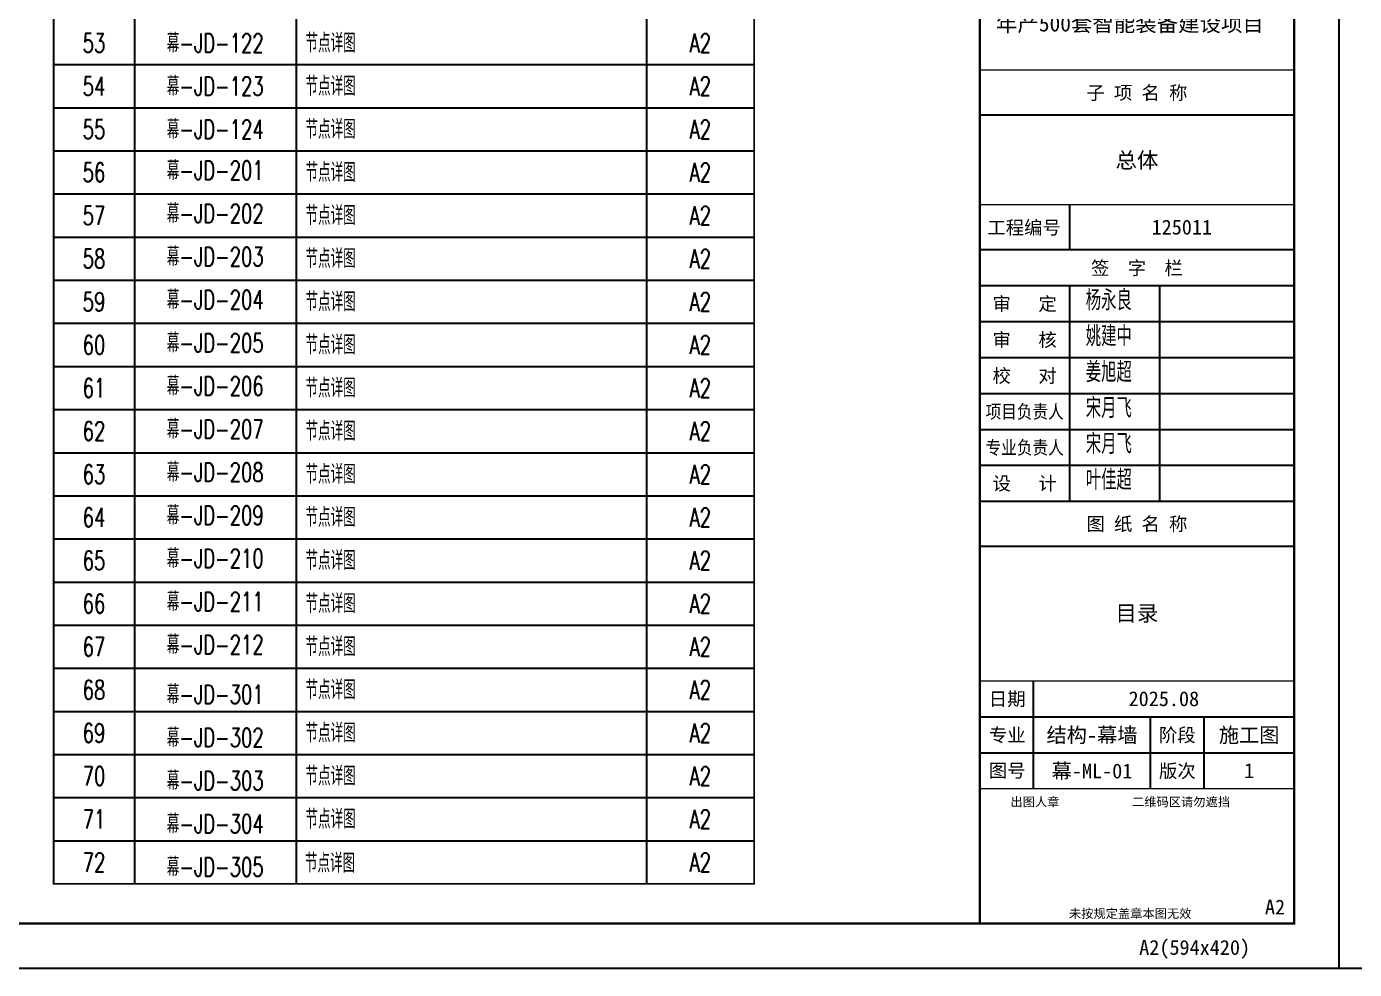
# Model space of a CAD drawing. Extents: x -91868 to -28956, y -158945 to -114385.
# Drawn here: x -90971.8 to -90676.2, y -158944.7 to -158734.8 of the extents above; entities that cross this region are included whole.
import ezdxf
from ezdxf.enums import TextEntityAlignment as Align

# ---------------------------------------------------------------- set-up
doc = ezdxf.new("R2010")
doc.units = 0
for name, color, linetype in [('0-cxFrame', 155, 'Continuous'), ('3符号', 173, 'Continuous'), ('qianming', 155, 'Continuous')]:
    doc.layers.add(name, color=color, linetype=linetype)
doc.layers.add('0-cxText', color=131, linetype='Continuous', lineweight=25)
doc.styles.add('BZHZ', font='bzxw', dxfattribs={"width": 0.8, "bigfont": 'bzhz'})
doc.styles.add('cx_biaoti', font='')
doc.styles.add('cx_tuming', font='simhei.ttf')
doc.styles.add('cx_tuqian1', font='')
doc.styles.add('DHTEXT-1', font='ROMANS.shx', dxfattribs={"width": 0.7, "bigfont": 'CHINESE.shx'})
doc.styles.add('黑体', font='simhei.ttf', dxfattribs={"height": 12})
doc.styles.get('cx_biaoti').set_extended_font_data('SimSun')
doc.styles.get('cx_tuqian1').set_extended_font_data('SimSun')

# ---------------------------------------------------------------- blocks, each defined once
blk = doc.blocks.new('zjcx_lan_qianzi(Dragon)')
for p, q in [((-7000, 4800), (0, 4800)), ((-5000, 4800), (-5000, 0)), ((-3000, 4800), (-3000, 0)), ((-7000, 4000), (0, 4000)), ((-7000, 3200), (0, 3200)), ((-7000, 2400), (0, 2400)), ((-7000, 1600), (0, 1600)), ((-7000, 800), (0, 800))]:
    blk.add_line(p, q)
at = {"const_width": 30}
blk.add_lwpolyline([(-7000, 5600), (0, 5600)], dxfattribs=at)
blk.add_lwpolyline([(-7000, 5600), (0, 5600), (0, 0), (-7000, 0)], close=True, dxfattribs=at)
at = {"style": 'cx_biaoti'}
for s, p in [('签  字  栏', (-3500, 5200)), ('审   定', (-6000, 4400)), ('审   核', (-6000, 3600)), ('校   对', (-6000, 2800)), ('设   计', (-6000, 400))]:
    blk.add_text(s, height=300, dxfattribs=at).set_placement(p, align=Align.MIDDLE)
at = {"style": 'cx_biaoti', "width": 0.85}
for s, p in [('项目负责人', (-6000, 2000)), ('专业负责人', (-6000, 1200))]:
    blk.add_text(s, height=300, dxfattribs=at).set_placement(p, align=Align.MIDDLE)
blk = doc.blocks.new('T-签字(Dragon)')
at = {"layer": '0-cxFrame'}
blk.add_blockref('zjcx_lan_qianzi(Dragon)', (0, 0), dxfattribs=at)
at = {"layer": 'qianming', "style": 'BZHZ', "width": 0.8}
for s, p in [('杨永良', (-4126, 4500)), ('姚建中', (-4126, 3700)), ('姜旭超', (-4126, 2900)), ('宋月飞', (-4126, 2100)), ('宋月飞', (-4126, 1300)), ('叶佳超', (-4126, 500))]:
    blk.add_text(s, height=450, dxfattribs=at).set_placement(p, align=Align.MIDDLE)
blk = doc.blocks.new('zjcx_lan_tuming(Dragon)')
for p, q in [((-7000, 8400), (0, 8400)), ((-5800, 3000), (-5800, 5400)), ((-7000, 4600), (0, 4600)), ((-3200, 3000), (-3200, 4600)), ((-2000, 3000), (-2000, 4600)), ((-7000, 3800), (0, 3800))]:
    blk.add_line(p, q)
at = {"const_width": 30}
for points in [[(-7000, 9400), (0, 9400)], [(-7000, 5400), (0, 5400)], [(-7000, 3000), (0, 3000)], [(-7000, 0), (0, 0)]]:
    blk.add_lwpolyline(points, dxfattribs=at)
blk.add_lwpolyline([(-7000, 9400), (0, 9400), (0, 0), (-7000, 0)], close=True)
at = {"style": 'cx_biaoti'}
for s, p in [('图 纸 名 称', (-3500, 8900)), ('日期', (-6388, 5000)), ('专业', (-6388, 4200)), ('阶段', (-2600, 4200)), ('图号', (-6388, 3400)), ('版次', (-2600, 3400))]:
    blk.add_text(s, height=300, dxfattribs=at).set_placement(p, align=Align.MIDDLE)
for s, p in [('出图人章', (-6316, 2607)), ('二维码区请勿遮挡', (-3609, 2607)), ('未按规定盖章本图无效', (-5013, 120))]:
    blk.add_text(s, height=200, dxfattribs=at).set_placement(p)
blk = doc.blocks.new('T-图签(Dragon)')
blk.add_blockref('zjcx_lan_tuming(Dragon)', (0, 0))
at = {"color": 3, "style": 'cx_biaoti'}
for s, p in [('2025.08', (-2900, 5000)), ('结构-幕墙', (-4500, 4200)), ('施工图', (-1000, 4200))]:
    blk.add_text(s, height=330, dxfattribs=at).set_placement(p, align=Align.MIDDLE)
blk = doc.blocks.new('zjcx_lan_xiangmu(Dragon)')
for p, q in [((-7000, 9000), (0, 9000)), ((-7000, 6000), (0, 6000)), ((-7000, 3000), (0, 3000)), ((-5000, 1000), (-5000, 0))]:
    blk.add_line(p, q)
at = {"const_width": 30}
for points in [[(-7000, 10000), (0, 10000)], [(-7000, 7000), (0, 7000)], [(-7000, 7000), (0, 7000)], [(-7000, 4000), (0, 4000)], [(-7000, 4000), (0, 4000)], [(-7000, 1000), (0, 1000)], [(-7000, 0), (0, 0)]]:
    blk.add_lwpolyline(points, dxfattribs=at)
blk.add_lwpolyline([(-7000, 10000), (0, 10000), (0, 0), (-7000, 0)], close=True)
at = {"style": 'cx_biaoti'}
for s, p in [('建 设 单 位', (-3500, 9500)), ('项 目 名 称', (-3500, 6500)), ('子 项 名 称', (-3500, 3500)), ('工程编号', (-6013, 500))]:
    blk.add_text(s, height=300, dxfattribs=at).set_placement(p, align=Align.MIDDLE)
blk = doc.blocks.new('T-项目(Dragon)')
blk.add_blockref('zjcx_lan_xiangmu(Dragon)', (0, 0))
at = {"color": 3, "style": 'cx_tuming'}
for s, height, p in [('嘉兴世赫建达智能装备有限公司', 330, (-6816, 7901)), ('年产500套智能装备建设项目 ', 350, (-6638, 4859))]:
    blk.add_text(s, height=height, dxfattribs=at).set_placement(p)
blk = doc.blocks.new('zjcx_T2(Dragon)')
at = {"layer": '0-cxFrame', "const_width": 50}
blk.add_lwpolyline([(-7000, 40000), (0, 40000), (0, 0), (-7000, 0)], close=True, dxfattribs=at)
at = {"layer": '0-cxFrame'}
for name, p in [('T-项目(Dragon)', (0, 15000)), ('T-签字(Dragon)', (0, 9400)), ('T-图签(Dragon)', (0, 0))]:
    blk.add_blockref(name, p, dxfattribs=at)
blk = doc.blocks.new('TK22.A2 L(Dragon)')
at = {"layer": '0-cxFrame', "color": 7, "const_width": 0.5}
blk.add_lwpolyline([(0, 0), (-594, 0), (-594, 420), (0, 420)], close=True, dxfattribs=at)
at = {"layer": '0-cxFrame', "const_width": 0.5}
for points in [[(-80, 10), (-574, 10), (-574, 410), (-80, 410)], [(-10, 10), (-80, 10), (-80, 410), (-10, 410)]]:
    blk.add_lwpolyline(points, close=True, dxfattribs=at)
at = {"layer": '0-cxFrame', "xscale": 0.01, "yscale": 0.01, "zscale": 0.01}
blk.add_blockref('zjcx_T2(Dragon)', (-10, 10), dxfattribs=at)
at = {"style": '黑体', "flags": 4}
blk.add_attdef('图幅', text='', height=3.3, dxfattribs=at).set_placement((-40, 3), align=Align.RIGHT)
at = {"layer": '0-cxFrame', "style": '黑体'}
blk.add_text('(594x420)', height=3.3, dxfattribs=at).set_placement((-40, 3))
at = {"layer": '0-cxText', "flags": 4}
for tag, height, style, p in [('建设单位', 3.5, 'cx_tuming', (-45, 240)), ('项目名称', 3.5, 'cx_tuming', (-45, 210)), ('子项名称', 3.5, 'cx_tuming', (-45, 180)), ('工程编号', 3.3, 'cx_tuqian1', (-35, 165)), ('图名1', 3.5, 'cx_tuming', (-45, 87)), ('图名2', 3.5, 'cx_tuming', (-45, 79)), ('图名3', 3.5, 'cx_tuming', (-45, 71)), ('出图日期', 3.3, 'cx_tuqian1', (-39, 60)), ('专业', 3.3, 'cx_tuqian1', (-55, 52)), ('图号', 3.3, 'cx_tuqian1', (-55, 44)), ('版次', 3.3, 'cx_tuqian1', (-20, 44))]:
    blk.add_attdef(tag, text='', height=height, dxfattribs=dict(at, style=style)).set_placement(p, align=Align.MIDDLE)
at = {"layer": 'Defpoints', "color": 6, "flags": 4}
for tag, height, style, p in [('tufu', 3.3, '黑体', (-12, 12)), ('dwfname', 4, 'cx_tuqian1', (-80, 3))]:
    blk.add_attdef(tag, text='', height=height, dxfattribs=dict(at, style=style)).set_placement(p, align=Align.RIGHT)

msp = doc.modelspace()

# ---------------------------------------------------------------- linework, layer by layer
at = {"layer": '3符号', "color": 4, "ltscale": 50}
for p, q in [((-90947.82, -158580.06), (-90947.82, -158925.66)), ((-90911.82, -158580.06), (-90911.82, -158925.66)), ((-90833.82, -158580.06), (-90833.82, -158925.66)), ((-90965.82, -158743.26), (-90809.82, -158743.26)), ((-90965.82, -158752.86), (-90809.82, -158752.86)), ((-90965.82, -158762.46), (-90809.82, -158762.46)), ((-90965.82, -158772.06), (-90809.82, -158772.06)), ((-90965.82, -158781.66), (-90809.82, -158781.66)), ((-90965.82, -158791.26), (-90809.82, -158791.26)), ((-90965.82, -158800.86), (-90809.82, -158800.86)), ((-90965.82, -158810.46), (-90809.82, -158810.46)), ((-90965.82, -158820.06), (-90809.82, -158820.06)), ((-90965.82, -158829.66), (-90809.82, -158829.66)), ((-90965.82, -158839.26), (-90809.82, -158839.26)), ((-90965.82, -158848.86), (-90809.82, -158848.86)), ((-90965.82, -158858.46), (-90809.82, -158858.46)), ((-90965.82, -158868.06), (-90809.82, -158868.06)), ((-90965.82, -158877.66), (-90809.82, -158877.66)), ((-90965.82, -158887.26), (-90809.82, -158887.26)), ((-90965.82, -158896.86), (-90809.82, -158896.86)), ((-90965.82, -158906.46), (-90809.82, -158906.46)), ((-90965.82, -158916.06), (-90809.82, -158916.06))]:
    msp.add_line(p, q, dxfattribs=at)
at = {"layer": '3符号', "color": 2, "const_width": 0.42}
msp.add_lwpolyline([(-90965.82, -158580.06), (-90809.82, -158580.06), (-90809.82, -158925.66), (-90965.82, -158925.66)], close=True, dxfattribs=at)

# ---------------------------------------------------------------- block references
at = {"layer": '0-cxFrame'}
ref = msp.add_blockref('TK22.A2 L(Dragon)', (-90679.59, -158944.47), dxfattribs=at)
ref.add_attrib('子项名称', '总体', dxfattribs={"layer": '0-cxText', "height": 3.5, "style": 'cx_tuming'}).set_placement((-90724.59, -158764.47), align=Align.MIDDLE)
ref.add_attrib('图名2', '目录', dxfattribs={"layer": '0-cxText', "height": 3.5, "style": 'cx_tuming'}).set_placement((-90724.59, -158865.47), align=Align.MIDDLE)
ref.add_attrib('工程编号', '125011', dxfattribs={"layer": '0-cxText', "height": 3.3, "style": 'cx_tuqian1'}).set_placement((-90714.59, -158779.47), align=Align.MIDDLE)
ref.add_attrib('图号', '幕-ML-01', dxfattribs={"layer": '0-cxText', "height": 3.3, "style": 'cx_tuqian1'}).set_placement((-90734.59, -158900.47), align=Align.MIDDLE)
ref.add_attrib('版次', '1', dxfattribs={"layer": '0-cxText', "height": 3.3, "style": 'cx_tuqian1'}).set_placement((-90699.59, -158900.47), align=Align.MIDDLE)
ref.add_attrib('图幅', 'A2', dxfattribs={"layer": '0', "height": 3.3, "style": '黑体'}).set_placement((-90719.59, -158941.47), align=Align.RIGHT)
ref.add_attrib('tufu', 'A2', dxfattribs={"layer": 'Defpoints', "color": 6, "height": 3.3, "style": '黑体'}).set_placement((-90691.59, -158932.47), align=Align.RIGHT)
msp.add_blockref('TK22.A2 L(Dragon)', (-90085.59, -158944.47), dxfattribs=at)

# ---------------------------------------------------------------- texts
at = {"layer": '3符号', "color": 7, "ltscale": 50, "style": 'DHTEXT-1', "width": 0.7}
for s, p in [('53', (-90956.82, -158740.56)), ('幕-JD-122', (-90929.82, -158740.56)), ('A2', (-90821.82, -158740.56)), ('幕-JD-123', (-90929.82, -158750.16)), ('54', (-90956.82, -158750.16)), ('A2', (-90821.82, -158750.16)), ('55', (-90956.82, -158759.76)), ('幕-JD-124', (-90929.82, -158759.76)), ('A2', (-90821.82, -158759.76)), ('56', (-90956.82, -158769.36)), ('幕-JD-201', (-90929.82, -158768.91)), ('A2', (-90821.82, -158769.36)), ('57', (-90956.82, -158778.96)), ('幕-JD-202', (-90929.82, -158778.51)), ('A2', (-90821.82, -158778.96)), ('幕-JD-203', (-90929.82, -158788.11)), ('58', (-90956.82, -158788.56)), ('A2', (-90821.82, -158788.56)), ('幕-JD-204', (-90929.82, -158797.71)), ('59', (-90956.82, -158798.16)), ('A2', (-90821.82, -158798.16)), ('60', (-90956.82, -158807.76)), ('幕-JD-205', (-90929.82, -158807.31)), ('A2', (-90821.82, -158807.76)), ('61', (-90956.82, -158817.36)), ('幕-JD-206', (-90929.82, -158816.91)), ('A2', (-90821.82, -158817.36)), ('62', (-90956.82, -158826.96)), ('幕-JD-207', (-90929.82, -158826.51)), ('A2', (-90821.82, -158826.96)), ('幕-JD-208', (-90929.82, -158836.11)), ('63', (-90956.82, -158836.56)), ('A2', (-90821.82, -158836.56)), ('64', (-90956.82, -158846.16)), ('幕-JD-209', (-90929.82, -158845.71)), ('A2', (-90821.82, -158846.16)), ('65', (-90956.82, -158855.76)), ('幕-JD-210', (-90929.82, -158855.31)), ('A2', (-90821.82, -158855.76)), ('66', (-90956.82, -158865.36)), ('幕-JD-211', (-90929.82, -158864.91)), ('A2', (-90821.82, -158865.36)), ('幕-JD-212', (-90929.82, -158874.51)), ('67', (-90956.82, -158874.96)), ('A2', (-90821.82, -158874.96)), ('68', (-90956.82, -158884.56)), ('幕-JD-301', (-90929.82, -158885.59)), ('A2', (-90821.82, -158884.56)), ('69', (-90956.82, -158894.16)), ('幕-JD-302', (-90929.82, -158895.19)), ('A2', (-90821.82, -158894.16)), ('70', (-90956.82, -158903.76)), ('A2', (-90821.82, -158903.76)), ('幕-JD-303', (-90929.82, -158904.79)), ('71', (-90956.82, -158913.36)), ('幕-JD-304', (-90929.82, -158914.39)), ('A2', (-90821.82, -158913.36)), ('72', (-90956.82, -158922.96)), ('幕-JD-305', (-90929.82, -158923.99)), ('A2', (-90821.82, -158922.96))]:
    msp.add_text(s, height=4.2, dxfattribs=at).set_placement(p, align=Align.CENTER)
for p in [(-90909.72, -158740.56), (-90909.72, -158750.16), (-90909.72, -158759.76), (-90909.72, -158769.36), (-90909.72, -158778.96), (-90909.72, -158788.56), (-90909.72, -158798.16), (-90909.72, -158807.76), (-90909.72, -158817.36), (-90909.72, -158826.96), (-90909.72, -158836.56), (-90909.72, -158846.16), (-90909.72, -158855.76), (-90909.72, -158865.36), (-90909.72, -158874.96), (-90909.72, -158884.56), (-90909.72, -158894.16), (-90909.72, -158903.76), (-90909.72, -158913.36), (-90909.85, -158923.14)]:
    msp.add_text('节点详图', height=4.2, dxfattribs=at).set_placement(p)

doc.saveas('drawing.dxf')
